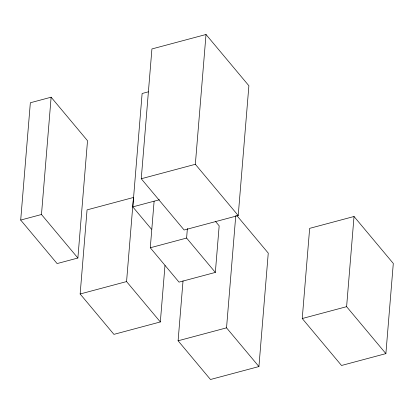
<?xml version="1.0" encoding="UTF-8"?>
<svg xmlns="http://www.w3.org/2000/svg" width="414" height="414" viewBox="0 0 414 414"><rect width="100%" height="100%" fill="white"/><g stroke="black" fill="none" stroke-linecap="round" stroke-linejoin="round"><path stroke-width="0.62" d="M20.7 220.062L30.346 102.76L51.124 97.207L87.52 140.719L77.879 258.02L57.101 263.573L20.7 220.062L41.478 214.509L77.879 258.02M41.478 214.509L51.124 97.207M80.145 293.987L87.059 209.877L133.479 197.473L126.565 281.582L160.337 321.952L113.917 334.362L80.145 293.987L126.565 281.582M151.483 229.211L132.801 206.881L142.121 93.497L148.321 91.841M141.252 178.75L151.922 48.95L206.012 34.497L248.886 85.75L238.216 215.549L184.126 230.003L141.252 178.75L195.341 164.296L238.216 215.549M215.477 221.418L219.172 225.837L215.342 272.417L179.024 282.125L150.282 247.769L154.112 201.188M160.337 321.952L164.984 265.452M236.689 215.383L268.256 253.114L258.926 366.556L210.483 379.503L178.098 340.789L183.029 280.847M215.342 272.417L186.605 238.06L187.392 228.487M195.341 164.296L206.012 34.497M258.926 366.556L226.541 327.847L235.763 215.689M302.241 318.532L309.656 228.357L354.027 216.496L393.3 263.444L385.884 353.623L341.519 365.479L302.241 318.532L346.611 306.676L385.884 353.623M346.611 306.676L354.027 216.496M132.801 206.881L159.447 199.76M150.282 247.769L186.605 238.06M178.098 340.789L226.541 327.847"/></g></svg>
